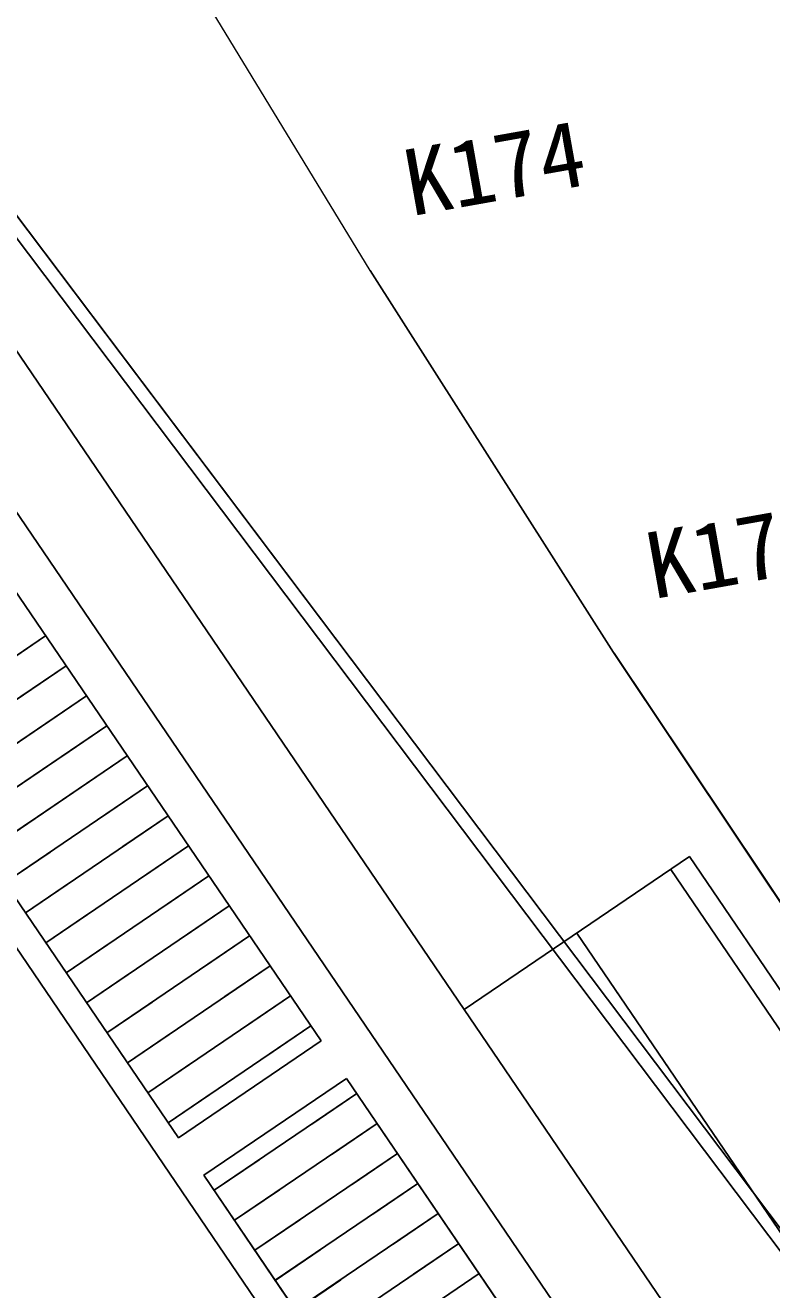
# Model space of a CAD drawing. Units: millimetres, scale not verified. Extents: x -200250 to 200250, y -138500 to 140234.
# Drawn here: x 112577 to 120801, y 29849 to 43791 of the extents above; entities that cross this region are included whole.
import ezdxf
from ezdxf.enums import TextEntityAlignment as Align

# ---------------------------------------------------------------- set-up
doc = ezdxf.new("R2010")
doc.units = ezdxf.units.MM
doc.header["$LTSCALE"] = 500
doc.layers.add('1-0_現況', color=4, linetype='Continuous')
doc.layers.add('1-8_公園図ﾖﾘ', color=4, linetype='Continuous')
doc.layers.add('1-3_現況4', color=7, linetype='Continuous', lineweight=9)
doc.styles.add('ＭＳ ゴシック', font='')
doc.styles.get('ＭＳ ゴシック').set_extended_font_data('MS Gothic')

msp = doc.modelspace()

# ---------------------------------------------------------------- linework, layer by layer
at = {"layer": '1-3_現況4'}
for p, q in [((132945.1, 10072.1), (101933.3, 55727)), ((132945.1, 10072.1), (101933.3, 55727)), ((101920, 53966.4), (121305.6, 25427.7)), ((131533.4, 16402), (103432.7, 53703.3)), ((131407.3, 16320.1), (103312.9, 53613)), ((119016, 23993.3), (99742.8, 52366.6)), ((116376.1, 41087.8), (113775.9, 45357.1)), ((119057.1, 36873.6), (116376.1, 41087.8)), ((111339.7, 39209.3), (115834.9, 32591.6)), ((114263.2, 31524.1), (109768, 38141.7)), ((111229, 35990.9), (112800.6, 37058.6)), ((112800.8, 37058.5), (112304.4, 36721.3)), ((121872.5, 32658.3), (119057.1, 36873.6)), ((111453.7, 35660.1), (113025.4, 36727.7)), ((113025.5, 36727.6), (112529.1, 36390.4)), ((111678.5, 35329.2), (113250.1, 36396.8)), ((113250.2, 36396.7), (112753.9, 36059.6)), ((111903.2, 34998.3), (113474.9, 36066)), ((113475, 36065.8), (112978.7, 35728.7)), ((112127.9, 34667.4), (113699.6, 35735.1)), ((113699.8, 35735), (113203.4, 35397.8)), ((112352.7, 34336.5), (113924.4, 35404.1)), ((113924.5, 35404.1), (113428.2, 35066.9)), ((112128.1, 34667.3), (112624.4, 35004.5)), ((112577.4, 34005.7), (114149.2, 35073.3)), ((114149.3, 35073.2), (113652.9, 34736)), ((112802.2, 33674.8), (114374, 34742.4)), ((114374, 34742.3), (113877.7, 34405.2)), ((112352.8, 34336.5), (112849.1, 34673.6)), ((117412.7, 32938), (119894.7, 34623.9)), ((126300.2, 25193.7), (119894.7, 34623.9)), ((125952.9, 25260.1), (119687.9, 34483.4)), ((112577.5, 34005.6), (113073.9, 34342.7)), ((113027, 33343.9), (114598.7, 34411.5)), ((114598.8, 34411.4), (114102.4, 34074.3)), ((113251.7, 33013), (114823.5, 34080.7)), ((114823.5, 34080.6), (114327.2, 33743.4)), ((112802.3, 33674.7), (113298.6, 34011.9)), ((113476.5, 32682.1), (115048.2, 33749.7)), ((115048.2, 33749.7), (114551.9, 33412.6)), ((118653.8, 33781.1), (123373.8, 26832.5)), ((113027, 33343.8), (113523.4, 33681)), ((113251.8, 33013), (113748.1, 33350.1)), ((113701.2, 32351.3), (115272.9, 33418.8)), ((115273, 33418.8), (114776.7, 33081.7)), ((113926.1, 32020.3), (115497.7, 33088)), ((115497.8, 33087.9), (115001.4, 32750.8)), ((113476.6, 32682.1), (113972.9, 33019.2)), ((113701.4, 32351.2), (114197.7, 32688.4)), ((114150.8, 31689.5), (115722.4, 32757.1)), ((115722.5, 32757), (115226.2, 32420)), ((114263.2, 31524.1), (115834.9, 32591.6)), ((113926.1, 32020.3), (114422.4, 32357.5)), ((114544.2, 31110.4), (116115.9, 32178.1)), ((116115.9, 32178.1), (120611.1, 25560.4)), ((114150.9, 31689.5), (114647.2, 32026.6)), ((114656.6, 30945), (116228.2, 32012.6)), ((116228.3, 32012.4), (115732, 31675.3)), ((114881.3, 30614.1), (116453, 31681.7)), ((116453.1, 31681.5), (115956.8, 31344.4)), ((114656.7, 30944.8), (115153, 31281.9)), ((115106, 30283.2), (116677.8, 31350.8)), ((116677.8, 31350.7), (116181.5, 31013.5)), ((119039.4, 24492.7), (114544.2, 31110.4)), ((115330.8, 29952.3), (116902.5, 31020)), ((116902.6, 31019.8), (116406.3, 30682.6)), ((114881.4, 30613.9), (115377.7, 30951.1)), ((115555.6, 29621.5), (117127.3, 30689.1)), ((117127.4, 30688.9), (116631.1, 30351.8)), ((115106.2, 30283.1), (115602.5, 30620.2)), ((115330.9, 29952.2), (115827.2, 30289.4)), ((115780.3, 29290.6), (117352, 30358.1)), ((117352.2, 30358), (116855.8, 30020.9)), ((116005.1, 28959.7), (117576.7, 30027.3)), ((117576.9, 30027.1), (117080.6, 29690)), ((115555.7, 29621.3), (116052, 29958.4))]:
    msp.add_line(p, q, dxfattribs=at)
at = {"layer": '1-8_公園図ﾖﾘ'}
for p, q in [((132945, 10072.1), (101933.3, 55727)), ((132945, 10072.1), (101933.3, 55727)), ((101920, 53966.4), (121305.5, 25427.7)), ((131533.3, 16402), (103432.7, 53703.3)), ((131407.3, 16320.1), (103312.8, 53613)), ((119015.9, 23993.3), (99742.7, 52366.6)), ((119057.1, 36873.6), (116376, 41087.8)), ((111339.6, 39209.3), (115834.8, 32591.6)), ((114263.1, 31524.1), (109767.9, 38141.7)), ((111228.9, 35990.9), (112800.6, 37058.6)), ((112800.7, 37058.5), (112304.4, 36721.3)), ((121879, 32653.3), (119064.2, 36869.1)), ((111453.6, 35660.1), (113025.3, 36727.7)), ((113025.4, 36727.6), (112529.1, 36390.4)), ((111678.4, 35329.2), (113250.1, 36396.8)), ((113250.2, 36396.7), (112753.9, 36059.6)), ((111903.1, 34998.3), (113474.8, 36066)), ((113474.9, 36065.8), (112978.6, 35728.7)), ((112127.9, 34667.4), (113699.6, 35735.1)), ((113699.7, 35735), (113203.3, 35397.8)), ((112352.7, 34336.5), (113924.4, 35404.1)), ((113924.4, 35404.1), (113428.1, 35066.9)), ((112128, 34667.3), (112624.3, 35004.5)), ((112577.4, 34005.7), (114149.1, 35073.3)), ((114149.2, 35073.2), (113652.8, 34736)), ((112802.2, 33674.8), (114373.9, 34742.4)), ((114373.9, 34742.3), (113877.6, 34405.2)), ((112352.7, 34336.5), (112849.1, 34673.6)), ((117412.7, 32938), (119894.6, 34623.9)), ((126300.1, 25193.7), (119894.6, 34623.9)), ((125952.9, 25260.1), (119687.8, 34483.4)), ((112577.5, 34005.6), (113073.8, 34342.7)), ((113026.9, 33343.9), (114598.6, 34411.5)), ((114598.7, 34411.4), (114102.4, 34074.3)), ((113251.7, 33013), (114823.4, 34080.7)), ((114823.4, 34080.6), (114327.1, 33743.4)), ((112802.2, 33674.7), (113298.6, 34011.9)), ((113476.4, 32682.1), (115048.1, 33749.7)), ((115048.2, 33749.7), (114551.9, 33412.6)), ((118653.8, 33781.1), (123373.7, 26832.5)), ((113027, 33343.8), (113523.3, 33681)), ((113251.7, 33013), (113748.1, 33350.1)), ((113701.2, 32351.3), (115272.9, 33418.8)), ((115272.9, 33418.8), (114776.6, 33081.7)), ((113926, 32020.3), (115497.6, 33088)), ((115497.7, 33087.9), (115001.4, 32750.8)), ((113476.6, 32682.1), (113972.8, 33019.2)), ((113701.3, 32351.2), (114197.6, 32688.4)), ((114150.7, 31689.5), (115722.4, 32757.1)), ((115722.5, 32757), (115226.1, 32420)), ((114263.1, 31524.1), (115834.8, 32591.6)), ((113926, 32020.3), (114422.4, 32357.5)), ((114544.1, 31110.4), (116115.8, 32178.1)), ((116115.8, 32178.1), (120611, 25560.4)), ((114150.8, 31689.5), (114647.1, 32026.6)), ((114656.5, 30945), (116228.2, 32012.6)), ((116228.3, 32012.4), (115732, 31675.3)), ((114881.2, 30614.1), (116453, 31681.7)), ((116453.1, 31681.5), (115956.7, 31344.4)), ((114656.6, 30944.8), (115152.9, 31281.9)), ((115105.9, 30283.2), (116677.7, 31350.8)), ((116677.8, 31350.7), (116181.5, 31013.5)), ((119039.3, 24492.7), (114544.1, 31110.4)), ((115330.7, 29952.3), (116902.4, 31020)), ((116902.6, 31019.8), (116406.3, 30682.6)), ((114881.4, 30613.9), (115377.7, 30951.1)), ((115555.5, 29621.5), (117127.2, 30689.1)), ((117127.3, 30688.9), (116631, 30351.8)), ((115106.1, 30283.1), (115602.4, 30620.2)), ((115330.9, 29952.2), (115827.2, 30289.4)), ((115780.3, 29290.6), (117352, 30358.1)), ((117352.1, 30358), (116855.7, 30020.9)), ((116005, 28959.7), (117576.7, 30027.3)), ((117576.8, 30027.1), (117080.5, 29690)), ((115555.6, 29621.3), (116051.9, 29958.4))]:
    msp.add_line(p, q, dxfattribs=at)
msp.add_lwpolyline([(124657, 28499.8), (121872.5, 32658.3), (119057.1, 36873.6)], dxfattribs=at)

# ---------------------------------------------------------------- texts
at = {"layer": '1-0_現況', "color": 7, "style": 'ＭＳ ゴシック'}
for s, p in [('K174', (116867.7, 41468.5)), ('K173', (119537.1, 37246.7))]:
    msp.add_text(s, height=733.1, rotation=10.128, dxfattribs=at).set_placement(p, align=Align.BOTTOM_LEFT)
at = {"layer": '1-3_現況4', "style": 'ＭＳ ゴシック'}
for s, p in [('K174', (116867.8, 41468.5)), ('K173', (119537.2, 37246.7))]:
    msp.add_text(s, height=733.1, rotation=10.128, dxfattribs=at).set_placement(p, align=Align.BOTTOM_LEFT)

doc.saveas('drawing.dxf')
